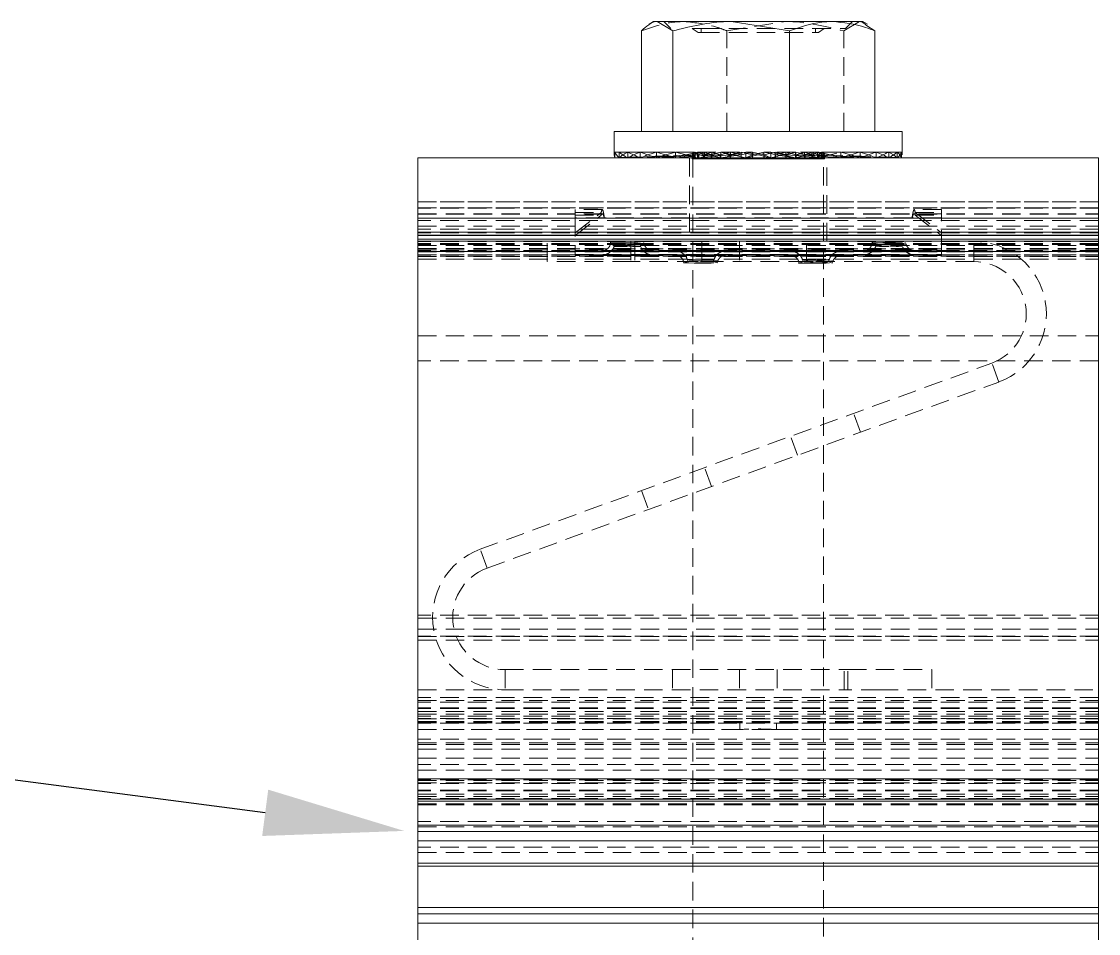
# Model space of a CAD drawing. Header units: millimetres. Extents: x 1522 to 2996, y -37 to 935.
# Drawn here: x 2727.3 to 2801.1, y 468.3 to 530.7 of the extents above; entities that cross this region are included whole.
import ezdxf

# ---------------------------------------------------------------- set-up
doc = ezdxf.new("R2010")
doc.units = ezdxf.units.MM
doc.linetypes.add('HIDDEN', pattern=[1.905, 1.27, -0.635])

msp = doc.modelspace()

# ---------------------------------------------------------------- linework, layer by layer
at = {"color": 7, "linetype": 'Continuous', "lineweight": 15}
for p, q in [((2770.605, 530.748), (2770.298, 530.57)), ((2770.605, 530.748), (2770.85, 530.748)), ((2771.921, 530.108), (2770.85, 530.748)), ((2770.85, 530.748), (2775.92, 530.748)), ((2779.918, 530.108), (2775.92, 530.748)), ((2775.92, 530.748), (2782.845, 530.748)), ((2782.845, 530.748), (2784.945, 530.748)), ((2785.253, 530.57), (2784.945, 530.748)), ((2785.198, 530.475), (2785.773, 530.108)), ((2769.778, 523.219), (2769.778, 530.108)), ((2771.921, 523.219), (2771.921, 530.108)), ((2779.918, 523.219), (2779.918, 530.108)), ((2785.773, 523.219), (2785.773, 530.108)), ((2767.916, 523.219), (2767.916, 521.609)), ((2770.804, 523.219), (2767.916, 523.219)), ((2787.634, 523.219), (2770.804, 523.219)), ((2787.634, 521.609), (2787.634, 523.219)), ((2767.954, 521.412), (2767.954, 521.808)), ((2768.252, 521.412), (2768.252, 521.808)), ((2768.84, 521.412), (2768.84, 521.808)), ((2769.699, 521.412), (2769.699, 521.808)), ((2770.804, 521.412), (2770.804, 521.808)), ((2770.804, 521.412), (2771.899, 521.475)), ((2772.12, 521.412), (2772.12, 521.808)), ((2773.287, 521.494), (2772.12, 521.412)), ((2773.242, 521.412), (2773.242, 521.491)), ((2773.311, 521.488), (2773.311, 521.412)), ((2773.38, 521.412), (2773.38, 521.47)), ((2773.609, 521.412), (2773.609, 521.808)), ((2774.763, 521.522), (2773.609, 521.412)), ((2774.558, 521.503), (2774.558, 521.412)), ((2774.607, 521.507), (2774.607, 521.412)), ((2775.224, 521.412), (2775.224, 521.808)), ((2776.236, 521.569), (2775.224, 521.412)), ((2775.852, 521.412), (2775.852, 521.51)), ((2775.881, 521.514), (2775.881, 521.412)), ((2776.598, 521.412), (2776.598, 521.485)), ((2776.615, 521.481), (2776.615, 521.412)), ((2776.916, 521.412), (2776.916, 521.808)), ((2777.379, 521.625), (2776.916, 521.412)), ((2777.379, 521.412), (2777.379, 521.625)), ((2777.385, 521.699), (2777.385, 521.412)), ((2778.172, 521.412), (2778.172, 521.518)), ((2778.635, 521.412), (2778.635, 521.808)), ((2778.953, 521.625), (2778.635, 521.699)), ((2778.953, 521.625), (2780.327, 521.412)), ((2778.953, 521.412), (2778.953, 521.625)), ((2779.698, 521.412), (2779.698, 521.51)), ((2780.327, 521.412), (2780.327, 521.808)), ((2780.327, 521.566), (2781.942, 521.412)), ((2780.385, 521.412), (2780.385, 521.56)), ((2780.993, 521.412), (2780.993, 521.503)), ((2781.942, 521.412), (2781.942, 521.808)), ((2781.942, 521.517), (2783.43, 521.412)), ((2782.171, 521.412), (2782.171, 521.501)), ((2782.308, 521.412), (2782.308, 521.491)), ((2783.43, 521.412), (2783.43, 521.808)), ((2783.43, 521.487), (2784.747, 521.412)), ((2784.747, 521.412), (2784.747, 521.808)), ((2784.747, 521.467), (2785.851, 521.412)), ((2785.851, 521.412), (2785.851, 521.808)), ((2786.71, 521.412), (2786.71, 521.808)), ((2787.298, 521.412), (2787.298, 521.808)), ((2787.597, 521.412), (2787.597, 521.808)), ((2754.472, 521.412), (2801.078, 521.412)), ((2754.472, 521.412), (2754.472, 517.284)), ((2768.239, 521.424), (2767.954, 521.412)), ((2768.798, 521.435), (2768.252, 521.412)), ((2769.614, 521.447), (2768.84, 521.412)), ((2770.66, 521.459), (2769.699, 521.412)), ((2773.447, 521.453), (2773.447, 521.412)), ((2773.651, 521.412), (2773.651, 521.417)), ((2773.714, 521.422), (2773.714, 521.412)), ((2774.048, 521.412), (2774.048, 521.454)), ((2774.104, 521.46), (2774.104, 521.412)), ((2775.165, 521.412), (2775.165, 521.426)), ((2775.205, 521.417), (2775.205, 521.412)), ((2781.503, 521.412), (2781.503, 521.454)), ((2781.899, 521.412), (2781.899, 521.417)), ((2785.851, 521.451), (2786.71, 521.412)), ((2786.71, 521.437), (2787.298, 521.412)), ((2787.298, 521.425), (2787.597, 521.412)), ((2801.078, 521.412), (2801.078, 517.284)), ((2754.472, 517.284), (2801.078, 517.284)), ((2754.472, 516.325), (2754.472, 517.284)), ((2801.078, 517.284), (2801.078, 516.325)), ((2801.078, 516.325), (2754.472, 516.325)), ((2754.472, 516.106), (2754.472, 516.325)), ((2801.078, 516.325), (2801.078, 516.106)), ((2754.472, 516.106), (2801.078, 516.106)), ((2754.472, 516.1), (2754.472, 516.106)), ((2754.472, 516.1), (2801.078, 516.1)), ((2754.472, 515.839), (2754.472, 516.1)), ((2801.078, 515.839), (2754.472, 515.839)), ((2754.472, 515.839), (2754.472, 515.691)), ((2754.472, 515.691), (2801.078, 515.691)), ((2754.472, 514.985), (2754.472, 515.691)), ((2801.078, 516.106), (2801.078, 516.1)), ((2801.078, 516.1), (2801.078, 515.839)), ((2801.078, 515.839), (2801.078, 515.691)), ((2801.078, 515.691), (2801.078, 514.985)), ((2801.078, 514.985), (2754.472, 514.985)), ((2754.472, 514.985), (2754.472, 478.872)), ((2801.078, 514.985), (2801.078, 478.872)), ((2754.472, 478.872), (2801.078, 478.872)), ((2754.472, 477.461), (2754.472, 478.872)), ((2801.078, 478.872), (2801.078, 477.461)), ((2801.078, 477.461), (2754.472, 477.461)), ((2754.472, 477.461), (2754.472, 477.333)), ((2754.472, 477.333), (2801.078, 477.333)), ((2754.472, 477.333), (2801.078, 477.333)), ((2754.472, 477.333), (2754.472, 477.333)), ((2754.472, 477.333), (2754.472, 475.689)), ((2801.078, 477.461), (2801.078, 477.333)), ((2801.078, 477.333), (2801.078, 477.333)), ((2801.078, 477.333), (2801.078, 475.689)), ((2754.472, 475.689), (2801.078, 475.689)), ((2754.472, 475.259), (2754.472, 475.689)), ((2754.472, 475.259), (2801.078, 475.259)), ((2754.472, 475.259), (2754.472, 474.626)), ((2801.078, 475.689), (2801.078, 475.259)), ((2801.078, 475.259), (2801.078, 474.626)), ((2754.472, 474.626), (2801.078, 474.626)), ((2754.472, 474.626), (2754.472, 473.095)), ((2801.078, 474.626), (2801.078, 473.095)), ((2754.472, 473.095), (2801.078, 473.095)), ((2754.472, 472.893), (2754.472, 473.095)), ((2801.078, 472.893), (2754.472, 472.893)), ((2754.472, 472.893), (2754.472, 470.043)), ((2801.078, 473.095), (2801.078, 472.893)), ((2801.078, 472.893), (2801.078, 470.043)), ((2754.472, 470.043), (2801.078, 470.043)), ((2754.472, 469.613), (2754.472, 470.043)), ((2801.078, 470.043), (2801.078, 469.613)), ((2754.472, 469.613), (2801.078, 469.613)), ((2754.472, 469.613), (2754.472, 468.98)), ((2801.078, 469.613), (2801.078, 468.98)), ((2754.472, 468.98), (2801.078, 468.98)), ((2754.472, 468.98), (2754.472, 467.45)), ((2801.078, 468.98), (2801.078, 467.45))]:
    msp.add_line(p, q, dxfattribs=at)
at = {"color": 7, "linetype": 'HIDDEN', "lineweight": 0}
for p, q in [((2771.322, 530.748), (2771.793, 530.277)), ((2775.632, 530.108), (2779.631, 530.748)), ((2783.63, 530.108), (2784.701, 530.748)), ((2783.758, 530.277), (2784.228, 530.748)), ((2773.252, 530.277), (2773.86, 530.277)), ((2773.657, 529.991), (2773.252, 530.277)), ((2773.657, 529.991), (2773.86, 529.991)), ((2773.86, 530.277), (2783.758, 530.277)), ((2773.86, 529.991), (2773.86, 530.277)), ((2773.86, 529.991), (2781.893, 529.991)), ((2775.632, 523.219), (2775.632, 530.108)), ((2781.69, 529.991), (2781.69, 530.277)), ((2781.893, 529.991), (2782.299, 530.277)), ((2783.63, 523.219), (2783.63, 530.108)), ((2767.954, 521.808), (2768.252, 521.808)), ((2773.242, 521.625), (2768.239, 521.424)), ((2768.252, 521.808), (2768.84, 521.808)), ((2773.38, 521.625), (2768.798, 521.435)), ((2768.84, 521.808), (2769.699, 521.808)), ((2773.651, 521.625), (2769.614, 521.447)), ((2769.699, 521.808), (2770.804, 521.808)), ((2774.048, 521.625), (2770.66, 521.459)), ((2770.804, 521.808), (2772.12, 521.808)), ((2771.899, 521.475), (2774.558, 521.625)), ((2772.12, 521.808), (2773.609, 521.808)), ((2773.242, 521.625), (2773.311, 521.808)), ((2773.242, 521.625), (2773.447, 521.808)), ((2773.242, 521.491), (2773.242, 521.625)), ((2775.165, 521.625), (2773.287, 521.494)), ((2773.311, 521.808), (2773.311, 521.488)), ((2773.38, 521.625), (2773.311, 521.808)), ((2773.38, 521.625), (2773.714, 521.808)), ((2773.38, 521.47), (2773.38, 521.625)), ((2773.447, 521.808), (2773.447, 521.453)), ((2773.651, 521.625), (2773.447, 521.808)), ((2773.609, 521.808), (2775.224, 521.808)), ((2773.651, 521.625), (2774.104, 521.808)), ((2773.651, 521.417), (2773.651, 521.625)), ((2773.714, 521.808), (2773.714, 521.422)), ((2774.048, 521.625), (2773.714, 521.808)), ((2774.048, 521.625), (2774.607, 521.808)), ((2774.048, 521.454), (2774.048, 521.625)), ((2774.104, 521.808), (2774.104, 521.46)), ((2774.558, 521.625), (2774.104, 521.808)), ((2774.558, 521.625), (2775.205, 521.808)), ((2774.558, 521.625), (2774.558, 521.503)), ((2774.607, 521.808), (2774.607, 521.507)), ((2775.165, 521.625), (2774.607, 521.808)), ((2775.852, 521.625), (2774.763, 521.522)), ((2775.165, 521.625), (2775.881, 521.808)), ((2775.165, 521.426), (2775.165, 521.625)), ((2775.205, 521.808), (2775.205, 521.417)), ((2775.852, 521.625), (2775.205, 521.808)), ((2775.224, 521.808), (2776.615, 521.808)), ((2775.852, 521.625), (2776.615, 521.808)), ((2775.852, 521.51), (2775.852, 521.625)), ((2775.881, 521.808), (2775.881, 521.514)), ((2776.598, 521.625), (2775.881, 521.808)), ((2776.598, 521.625), (2776.236, 521.569)), ((2776.598, 521.625), (2777.385, 521.808)), ((2776.598, 521.485), (2776.598, 521.625)), ((2776.615, 521.808), (2776.615, 521.481)), ((2777.379, 521.625), (2776.615, 521.808)), ((2776.916, 521.808), (2777.385, 521.808)), ((2777.379, 521.625), (2778.166, 521.808)), ((2777.385, 521.808), (2777.385, 521.699)), ((2778.172, 521.625), (2777.385, 521.808)), ((2778.635, 521.699), (2778.166, 521.808)), ((2778.635, 521.808), (2778.166, 521.808)), ((2778.166, 521.808), (2778.166, 521.337)), ((2778.172, 521.625), (2778.935, 521.808)), ((2778.172, 521.625), (2778.635, 521.412)), ((2778.172, 521.518), (2778.172, 521.625)), ((2779.698, 521.625), (2778.935, 521.808)), ((2780.327, 521.808), (2778.935, 521.808)), ((2778.935, 521.808), (2778.935, 521.337)), ((2778.953, 521.625), (2779.669, 521.808)), ((2780.385, 521.625), (2779.669, 521.808)), ((2779.669, 521.808), (2779.669, 521.337)), ((2779.698, 521.625), (2780.346, 521.808)), ((2779.698, 521.625), (2780.327, 521.566)), ((2779.698, 521.51), (2779.698, 521.625)), ((2781.942, 521.808), (2780.327, 521.808)), ((2780.993, 521.625), (2780.346, 521.808)), ((2780.346, 521.808), (2780.346, 521.337)), ((2780.385, 521.625), (2780.944, 521.808)), ((2780.385, 521.625), (2781.942, 521.517)), ((2780.385, 521.56), (2780.385, 521.625)), ((2781.503, 521.625), (2780.944, 521.808)), ((2780.944, 521.808), (2780.944, 521.337)), ((2780.993, 521.625), (2781.446, 521.808)), ((2780.993, 521.625), (2783.43, 521.487)), ((2780.993, 521.503), (2780.993, 521.625)), ((2781.899, 521.625), (2781.446, 521.808)), ((2781.446, 521.808), (2781.446, 521.337)), ((2781.503, 521.625), (2781.837, 521.808)), ((2781.503, 521.625), (2784.747, 521.467)), ((2781.503, 521.454), (2781.503, 521.625)), ((2782.171, 521.625), (2781.837, 521.808)), ((2781.837, 521.808), (2781.837, 521.337)), ((2781.899, 521.625), (2782.104, 521.808)), ((2781.899, 521.625), (2785.851, 521.451)), ((2781.899, 521.417), (2781.899, 521.625)), ((2783.43, 521.808), (2781.942, 521.808)), ((2782.308, 521.625), (2782.104, 521.808)), ((2782.104, 521.808), (2782.104, 521.337)), ((2782.171, 521.625), (2782.24, 521.808)), ((2782.171, 521.625), (2786.71, 521.437)), ((2782.171, 521.501), (2782.171, 521.625)), ((2782.308, 521.625), (2782.24, 521.808)), ((2782.24, 521.808), (2782.24, 521.337)), ((2782.308, 521.625), (2787.298, 521.425)), ((2782.308, 521.491), (2782.308, 521.625)), ((2784.747, 521.808), (2783.43, 521.808)), ((2785.851, 521.808), (2784.747, 521.808)), ((2786.71, 521.808), (2785.851, 521.808)), ((2787.298, 521.808), (2786.71, 521.808)), ((2787.597, 521.808), (2787.298, 521.808)), ((2773.072, 521.412), (2773.072, 515.676)), ((2773.242, 521.337), (2773.242, 521.412)), ((2773.311, 521.337), (2773.242, 521.337)), ((2773.294, 521.337), (2773.294, 466.964)), ((2773.311, 521.412), (2773.311, 521.337)), ((2773.38, 521.337), (2773.311, 521.337)), ((2773.38, 521.337), (2773.38, 521.412)), ((2773.447, 521.337), (2773.38, 521.337)), ((2773.447, 521.412), (2773.447, 521.337)), ((2773.651, 521.337), (2773.447, 521.337)), ((2773.651, 521.337), (2773.651, 521.412)), ((2773.714, 521.337), (2773.651, 521.337)), ((2773.714, 521.412), (2773.714, 521.337)), ((2774.048, 521.337), (2773.714, 521.337)), ((2774.048, 521.337), (2774.048, 521.412)), ((2774.104, 521.337), (2774.048, 521.337)), ((2774.104, 521.412), (2774.104, 521.337)), ((2774.558, 521.337), (2774.104, 521.337)), ((2774.558, 521.412), (2774.558, 521.337)), ((2774.607, 521.337), (2774.558, 521.337)), ((2774.607, 521.412), (2774.607, 521.337)), ((2775.165, 521.337), (2774.607, 521.337)), ((2775.165, 521.337), (2775.165, 521.412)), ((2775.205, 521.337), (2775.165, 521.337)), ((2775.205, 521.412), (2775.205, 521.337)), ((2775.852, 521.337), (2775.205, 521.337)), ((2775.852, 521.337), (2775.852, 521.412)), ((2775.881, 521.337), (2775.852, 521.337)), ((2775.881, 521.412), (2775.881, 521.337)), ((2776.598, 521.337), (2775.881, 521.337)), ((2776.598, 521.337), (2776.598, 521.412)), ((2776.615, 521.337), (2776.598, 521.337)), ((2776.615, 521.412), (2776.615, 521.337)), ((2777.379, 521.337), (2776.615, 521.337)), ((2777.379, 521.337), (2777.379, 521.412)), ((2777.385, 521.337), (2777.379, 521.337)), ((2777.385, 521.412), (2777.385, 521.337)), ((2778.172, 521.337), (2777.385, 521.337)), ((2778.172, 521.337), (2778.172, 521.412)), ((2778.953, 521.337), (2778.172, 521.337)), ((2778.953, 521.337), (2778.953, 521.412)), ((2779.698, 521.337), (2778.953, 521.337)), ((2779.698, 521.337), (2779.698, 521.412)), ((2780.385, 521.337), (2779.698, 521.337)), ((2780.385, 521.337), (2780.385, 521.412)), ((2780.993, 521.337), (2780.385, 521.337)), ((2780.993, 521.337), (2780.993, 521.412)), ((2781.503, 521.337), (2780.993, 521.337)), ((2781.503, 521.337), (2781.503, 521.412)), ((2781.899, 521.337), (2781.503, 521.337)), ((2781.899, 521.337), (2781.899, 521.412)), ((2782.171, 521.337), (2781.899, 521.337)), ((2782.171, 521.337), (2782.171, 521.412)), ((2782.308, 521.337), (2782.171, 521.337)), ((2782.257, 466.167), (2782.257, 521.337)), ((2782.308, 521.337), (2782.308, 521.412)), ((2782.479, 515.676), (2782.479, 521.412)), ((2801.078, 518.406), (2754.472, 518.406)), ((2801.078, 518.406), (2754.472, 518.406)), ((2754.472, 518.391), (2801.078, 518.391)), ((2801.078, 517.984), (2754.472, 517.984)), ((2754.472, 517.979), (2801.078, 517.979)), ((2801.078, 517.951), (2754.472, 517.951)), ((2765.228, 517.299), (2765.228, 517.868)), ((2767.098, 517.868), (2765.228, 517.868)), ((2790.323, 517.868), (2788.452, 517.868)), ((2790.323, 517.868), (2790.323, 517.299)), ((2754.472, 517.565), (2801.078, 517.565)), ((2754.472, 517.558), (2801.078, 517.558)), ((2801.078, 517.111), (2754.472, 517.111)), ((2765.228, 517.659), (2767.021, 517.659)), ((2765.228, 516.275), (2767.021, 517.659)), ((2767.098, 517.581), (2765.228, 517.581)), ((2765.228, 517.477), (2767.021, 517.477)), ((2765.228, 516.093), (2767.021, 517.477)), ((2765.228, 517.299), (2765.228, 515.177)), ((2767.235, 517.299), (2765.228, 517.299)), ((2767.235, 517.297), (2765.228, 517.297)), ((2767.021, 517.477), (2767.021, 517.659)), ((2788.315, 517.299), (2767.235, 517.299)), ((2767.235, 517.297), (2767.235, 517.299)), ((2788.315, 517.297), (2767.235, 517.297)), ((2790.323, 517.299), (2788.315, 517.299)), ((2788.315, 517.297), (2788.315, 517.299)), ((2790.323, 517.297), (2788.315, 517.297)), ((2790.323, 517.581), (2788.452, 517.581)), ((2788.53, 517.659), (2790.323, 517.659)), ((2788.53, 517.477), (2788.53, 517.659)), ((2788.53, 517.659), (2790.323, 516.275)), ((2788.53, 517.477), (2790.323, 517.477)), ((2788.53, 517.477), (2790.323, 516.093)), ((2790.323, 515.177), (2790.323, 517.299)), ((2754.472, 516.718), (2801.078, 516.718)), ((2801.078, 516.521), (2754.472, 516.521)), ((2801.078, 516.267), (2754.472, 516.267)), ((2801.078, 515.676), (2754.472, 515.676)), ((2763.326, 514.3), (2763.326, 515.676)), ((2767.681, 515.577), (2767.63, 515.437)), ((2767.681, 515.576), (2767.951, 515.478)), ((2769.062, 515.676), (2769.062, 514.3)), ((2769.316, 515.676), (2769.316, 514.3)), ((2769.674, 515.478), (2769.944, 515.576)), ((2769.995, 515.437), (2769.944, 515.577)), ((2773.905, 515.676), (2773.905, 514.3)), ((2776.486, 515.676), (2776.486, 514.3)), ((2781.075, 514.3), (2781.075, 515.676)), ((2785.606, 515.589), (2785.556, 515.45)), ((2785.607, 515.589), (2785.876, 515.491)), ((2787.6, 515.491), (2787.869, 515.589)), ((2787.92, 515.45), (2787.869, 515.589)), ((2792.547, 514.3), (2792.547, 515.676)), ((2801.078, 515.539), (2754.472, 515.539)), ((2801.078, 515.478), (2754.472, 515.478)), ((2754.472, 515.414), (2801.078, 515.414)), ((2754.472, 515.194), (2801.078, 515.194)), ((2754.472, 515.103), (2801.078, 515.103)), ((2801.078, 515.051), (2754.472, 515.051)), ((2754.472, 514.959), (2801.078, 514.959)), ((2790.323, 515.177), (2765.228, 515.177)), ((2765.228, 515.177), (2765.228, 515.069)), ((2790.323, 515.175), (2765.228, 515.175)), ((2765.228, 515.069), (2790.323, 515.069)), ((2765.228, 514.782), (2765.228, 515.069)), ((2790.323, 515.006), (2765.228, 515.006)), ((2767.951, 515.479), (2767.9, 515.339)), ((2769.725, 515.339), (2769.675, 515.479)), ((2785.876, 515.491), (2785.825, 515.352)), ((2787.651, 515.352), (2787.6, 515.491)), ((2790.323, 515.069), (2790.323, 515.177)), ((2790.323, 514.782), (2790.323, 515.069)), ((2754.472, 514.761), (2801.078, 514.761)), ((2801.078, 514.761), (2754.472, 514.761)), ((2801.078, 514.669), (2754.472, 514.669)), ((2754.472, 514.654), (2801.078, 514.654)), ((2754.472, 514.474), (2801.078, 514.474)), ((2769.062, 514.3), (2763.326, 514.3)), ((2765.228, 514.782), (2790.323, 514.782)), ((2765.228, 514.72), (2765.228, 514.782)), ((2790.323, 514.72), (2765.228, 514.72)), ((2792.547, 514.3), (2769.062, 514.3)), ((2772.649, 514.352), (2772.7, 514.212)), ((2772.97, 514.31), (2772.701, 514.212)), ((2772.919, 514.45), (2772.97, 514.31)), ((2774.694, 514.31), (2774.745, 514.45)), ((2774.963, 514.212), (2774.694, 514.31)), ((2774.963, 514.212), (2775.014, 514.352)), ((2780.537, 514.339), (2780.587, 514.199)), ((2780.857, 514.298), (2780.588, 514.2)), ((2780.806, 514.437), (2780.857, 514.298)), ((2782.581, 514.298), (2782.632, 514.437)), ((2782.85, 514.2), (2782.581, 514.298)), ((2782.85, 514.199), (2782.901, 514.339)), ((2790.323, 514.782), (2790.323, 514.72)), ((2754.472, 509.223), (2801.078, 509.223)), ((2801.078, 507.502), (2754.472, 507.502)), ((2758.737, 494.594), (2793.773, 507.346)), ((2794.244, 506.052), (2793.773, 507.346)), ((2759.208, 493.3), (2794.244, 506.052)), ((2784.789, 502.611), (2784.318, 503.904)), ((2780.477, 501.041), (2780.006, 502.335)), ((2774.57, 498.891), (2774.099, 500.185)), ((2769.787, 498.616), (2770.258, 497.322)), ((2759.208, 493.3), (2758.737, 494.594)), ((2801.078, 490.079), (2754.472, 490.079)), ((2754.472, 489.876), (2801.078, 489.876)), ((2754.472, 489.114), (2801.078, 489.114)), ((2801.078, 488.642), (2754.472, 488.642)), ((2801.078, 488.642), (2754.472, 488.642)), ((2754.472, 488.625), (2801.078, 488.625)), ((2754.472, 488.624), (2801.078, 488.624)), ((2754.472, 488.355), (2801.078, 488.355)), ((2760.434, 486.346), (2760.434, 484.97)), ((2760.434, 486.346), (2783.92, 486.346)), ((2771.907, 486.346), (2771.907, 484.97)), ((2776.496, 486.346), (2776.496, 484.97)), ((2779.077, 486.346), (2779.077, 484.97)), ((2783.666, 484.97), (2783.666, 486.346)), ((2783.92, 484.97), (2783.92, 486.346)), ((2783.92, 486.346), (2789.656, 486.346)), ((2789.656, 486.346), (2789.656, 484.97)), ((2754.472, 484.97), (2760.434, 484.97)), ((2760.434, 484.97), (2783.92, 484.97)), ((2786.099, 484.97), (2783.92, 484.97)), ((2786.099, 484.97), (2801.078, 484.97)), ((2801.078, 484.433), (2754.472, 484.433)), ((2754.472, 484.23), (2801.078, 484.23)), ((2801.078, 484.109), (2754.472, 484.109)), ((2801.078, 483.737), (2754.472, 483.737)), ((2801.078, 483.679), (2754.472, 483.679)), ((2754.472, 483.468), (2801.078, 483.468)), ((2754.472, 483.306), (2801.078, 483.306)), ((2801.078, 483.167), (2754.472, 483.167)), ((2801.078, 482.996), (2754.472, 482.996)), ((2801.078, 482.996), (2754.472, 482.996)), ((2754.472, 482.979), (2801.078, 482.979)), ((2754.472, 482.979), (2801.078, 482.979)), ((2754.472, 482.794), (2801.078, 482.794)), ((2754.472, 482.737), (2801.078, 482.737)), ((2754.472, 482.71), (2801.078, 482.71)), ((2801.078, 482.675), (2754.472, 482.675)), ((2776.521, 482.245), (2776.521, 482.675)), ((2779.03, 482.245), (2779.03, 482.675)), ((2754.472, 482.245), (2801.078, 482.245)), ((2776.521, 482.245), (2754.472, 482.245)), ((2801.078, 482.245), (2779.03, 482.245)), ((2801.078, 481.59), (2754.472, 481.59)), ((2754.472, 481.335), (2801.078, 481.335)), ((2754.472, 481.217), (2801.078, 481.217)), ((2754.472, 480.905), (2801.078, 480.905)), ((2754.472, 480.272), (2801.078, 480.272)), ((2801.078, 479.836), (2754.472, 479.836)), ((2754.472, 479.463), (2801.078, 479.463)), ((2801.078, 478.787), (2754.472, 478.787)), ((2754.472, 478.741), (2801.078, 478.741)), ((2754.472, 478.584), (2801.078, 478.584)), ((2801.078, 478.539), (2754.472, 478.539)), ((2801.078, 478.091), (2754.472, 478.091)), ((2801.078, 478.033), (2754.472, 478.033)), ((2754.472, 477.822), (2801.078, 477.822)), ((2754.472, 477.661), (2801.078, 477.661)), ((2801.078, 477.521), (2754.472, 477.521)), ((2754.472, 477.149), (2801.078, 477.149)), ((2754.472, 477.091), (2801.078, 477.091)), ((2801.078, 475.944), (2754.472, 475.944)), ((2754.472, 475.572), (2801.078, 475.572)), ((2801.078, 474.19), (2754.472, 474.19)), ((2754.472, 473.818), (2801.078, 473.818))]:
    msp.add_line(p, q, dxfattribs=at)
at = {"linetype": 'ByBlock', "lineweight": -2}
msp.add_line((2744.009, 476.536), (2705.656, 481.534), dxfattribs=at)
at = {"color": 7, "linetype": 'HIDDEN', "lineweight": 0, "flags": 128}
for points in [[(2768.813, 515.587), (2768.38, 515.586), (2768.013, 515.584), (2767.767, 515.58), (2767.681, 515.577), (2767.767, 515.573), (2768.013, 515.57), (2768.38, 515.568), (2768.813, 515.567), (2769.246, 515.568), (2769.613, 515.57), (2769.858, 515.573), (2769.944, 515.577), (2769.858, 515.58), (2769.613, 515.584), (2769.246, 515.586), (2768.813, 515.587)], [(2786.738, 515.599), (2786.305, 515.598), (2785.938, 515.596), (2785.693, 515.593), (2785.606, 515.589), (2785.693, 515.585), (2785.938, 515.582), (2786.305, 515.58), (2786.738, 515.579), (2787.171, 515.58), (2787.538, 515.582), (2787.783, 515.585), (2787.869, 515.589), (2787.783, 515.593), (2787.538, 515.596), (2787.171, 515.598), (2786.738, 515.599)], [(2767.051, 515.032), (2767.185, 515.037), (2767.567, 515.042), (2768.139, 515.046), (2768.813, 515.047), (2769.487, 515.046), (2770.058, 515.042), (2770.44, 515.037), (2770.574, 515.032), (2770.44, 515.026), (2770.058, 515.021), (2769.487, 515.017), (2768.813, 515.016), (2768.139, 515.017), (2767.567, 515.021), (2767.185, 515.026), (2767.051, 515.032)], [(2768.813, 515.447), (2769.265, 515.447), (2769.649, 515.444), (2769.905, 515.441), (2769.995, 515.437), (2769.905, 515.433), (2769.649, 515.43), (2769.265, 515.428), (2768.813, 515.427), (2768.36, 515.428), (2767.977, 515.43), (2767.72, 515.433), (2767.63, 515.437), (2767.72, 515.441), (2767.977, 515.444), (2768.36, 515.447), (2768.813, 515.447)], [(2768.813, 515.331), (2768.463, 515.332), (2768.167, 515.333), (2767.969, 515.336), (2767.9, 515.339), (2767.969, 515.342), (2768.167, 515.345), (2768.463, 515.346), (2768.813, 515.347), (2769.162, 515.346), (2769.458, 515.345), (2769.656, 515.342), (2769.725, 515.339), (2769.656, 515.336), (2769.458, 515.333), (2769.162, 515.332), (2768.813, 515.331)], [(2768.813, 515.471), (2769.143, 515.472), (2769.422, 515.473), (2769.609, 515.476), (2769.675, 515.479), (2769.609, 515.482), (2769.422, 515.484), (2769.143, 515.486), (2768.813, 515.486), (2768.483, 515.486), (2768.203, 515.484), (2768.016, 515.482), (2767.951, 515.479), (2768.016, 515.476), (2768.203, 515.473), (2768.483, 515.472), (2768.813, 515.471)], [(2772.07, 515.044), (2772.204, 515.05), (2772.586, 515.055), (2773.158, 515.058), (2773.832, 515.059), (2774.506, 515.058), (2775.077, 515.055), (2775.459, 515.05), (2775.593, 515.044), (2775.459, 515.038), (2775.077, 515.033), (2774.506, 515.03), (2773.832, 515.029), (2773.158, 515.03), (2772.586, 515.033), (2772.204, 515.038), (2772.07, 515.044)], [(2779.957, 515.032), (2780.091, 515.037), (2780.473, 515.042), (2781.045, 515.046), (2781.719, 515.047), (2782.393, 515.046), (2782.965, 515.042), (2783.346, 515.037), (2783.481, 515.032), (2783.346, 515.026), (2782.965, 515.021), (2782.393, 515.017), (2781.719, 515.016), (2781.045, 515.017), (2780.473, 515.021), (2780.091, 515.026), (2779.957, 515.032)], [(2784.976, 515.044), (2785.11, 515.05), (2785.492, 515.055), (2786.064, 515.058), (2786.738, 515.059), (2787.412, 515.058), (2787.984, 515.055), (2788.366, 515.05), (2788.5, 515.044), (2788.366, 515.038), (2787.984, 515.033), (2787.412, 515.03), (2786.738, 515.029), (2786.064, 515.03), (2785.492, 515.033), (2785.11, 515.038), (2784.976, 515.044)], [(2786.738, 515.46), (2787.19, 515.459), (2787.574, 515.457), (2787.83, 515.454), (2787.92, 515.45), (2787.83, 515.446), (2787.574, 515.442), (2787.19, 515.44), (2786.738, 515.439), (2786.285, 515.44), (2785.902, 515.442), (2785.646, 515.446), (2785.556, 515.45), (2785.646, 515.454), (2785.902, 515.457), (2786.285, 515.459), (2786.738, 515.46)], [(2786.738, 515.344), (2786.389, 515.344), (2786.092, 515.346), (2785.895, 515.349), (2785.825, 515.352), (2785.895, 515.355), (2786.092, 515.357), (2786.389, 515.359), (2786.738, 515.36), (2787.087, 515.359), (2787.383, 515.357), (2787.581, 515.355), (2787.651, 515.352), (2787.581, 515.349), (2787.383, 515.346), (2787.087, 515.344), (2786.738, 515.344)], [(2786.738, 515.484), (2787.068, 515.484), (2787.347, 515.486), (2787.534, 515.488), (2787.6, 515.491), (2787.534, 515.494), (2787.347, 515.496), (2787.068, 515.498), (2786.738, 515.499), (2786.408, 515.498), (2786.128, 515.496), (2785.942, 515.494), (2785.876, 515.491), (2785.942, 515.488), (2786.128, 515.486), (2786.408, 515.484), (2786.738, 515.484)], [(2767.051, 514.745), (2767.185, 514.739), (2767.567, 514.734), (2768.139, 514.731), (2768.813, 514.729), (2769.487, 514.731), (2770.058, 514.734), (2770.44, 514.739), (2770.574, 514.745), (2770.44, 514.751), (2770.058, 514.756), (2769.487, 514.759), (2768.813, 514.76), (2768.139, 514.759), (2767.567, 514.756), (2767.185, 514.751), (2767.051, 514.745)], [(2775.593, 514.757), (2775.459, 514.763), (2775.077, 514.768), (2774.506, 514.771), (2773.832, 514.773), (2773.158, 514.771), (2772.586, 514.768), (2772.204, 514.763), (2772.07, 514.757), (2772.204, 514.751), (2772.586, 514.746), (2773.158, 514.743), (2773.832, 514.742), (2774.506, 514.743), (2775.077, 514.746), (2775.459, 514.751), (2775.593, 514.757)], [(2773.832, 514.341), (2774.284, 514.342), (2774.668, 514.344), (2774.924, 514.348), (2775.014, 514.352), (2774.924, 514.356), (2774.668, 514.359), (2774.284, 514.361), (2773.832, 514.362), (2773.379, 514.361), (2772.996, 514.359), (2772.739, 514.356), (2772.649, 514.352), (2772.649, 514.352)], [(2773.832, 514.202), (2773.399, 514.203), (2773.032, 514.205), (2772.786, 514.208), (2772.7, 514.212), (2772.786, 514.216), (2773.032, 514.219), (2773.399, 514.221), (2773.832, 514.222), (2774.265, 514.221), (2774.632, 514.219), (2774.877, 514.216), (2774.963, 514.212), (2774.877, 514.208), (2774.632, 514.205), (2774.265, 514.203), (2773.832, 514.202)], [(2773.832, 514.458), (2773.482, 514.457), (2773.186, 514.455), (2772.988, 514.453), (2772.919, 514.45), (2772.988, 514.447), (2773.186, 514.444), (2773.482, 514.442), (2773.832, 514.442), (2774.181, 514.442), (2774.477, 514.444), (2774.675, 514.447), (2774.745, 514.45)], [(2773.832, 514.318), (2774.162, 514.317), (2774.441, 514.315), (2774.628, 514.313), (2774.694, 514.31), (2774.628, 514.307), (2774.441, 514.305), (2774.162, 514.303), (2773.832, 514.303), (2773.502, 514.303), (2773.222, 514.305), (2773.035, 514.307), (2772.97, 514.31), (2773.035, 514.313), (2773.222, 514.315), (2773.502, 514.317), (2773.832, 514.318)], [(2783.481, 514.745), (2783.346, 514.751), (2782.965, 514.756), (2782.393, 514.759), (2781.719, 514.76), (2781.045, 514.759), (2780.473, 514.756), (2780.091, 514.751), (2779.957, 514.745), (2780.091, 514.739), (2780.473, 514.734), (2781.045, 514.731), (2781.719, 514.729), (2782.393, 514.731), (2782.965, 514.734), (2783.346, 514.739), (2783.481, 514.745)], [(2781.719, 514.329), (2782.171, 514.33), (2782.555, 514.332), (2782.811, 514.335), (2782.901, 514.339), (2782.811, 514.343), (2782.555, 514.346), (2782.171, 514.349), (2781.719, 514.349), (2781.266, 514.349), (2780.883, 514.346), (2780.627, 514.343), (2780.537, 514.339), (2780.537, 514.339)], [(2781.719, 514.19), (2781.286, 514.19), (2780.919, 514.193), (2780.673, 514.196), (2780.587, 514.199), (2780.673, 514.203), (2780.919, 514.206), (2781.286, 514.209), (2781.719, 514.209), (2782.152, 514.209), (2782.519, 514.206), (2782.764, 514.203), (2782.85, 514.199), (2782.764, 514.196), (2782.519, 514.193), (2782.152, 514.19), (2781.719, 514.19)], [(2781.719, 514.445), (2781.37, 514.445), (2781.073, 514.443), (2780.876, 514.44), (2780.806, 514.437), (2780.876, 514.434), (2781.073, 514.432), (2781.37, 514.43), (2781.719, 514.429), (2782.068, 514.43), (2782.364, 514.432), (2782.562, 514.434), (2782.632, 514.437)], [(2781.719, 514.305), (2782.049, 514.305), (2782.328, 514.303), (2782.515, 514.3), (2782.581, 514.298), (2782.515, 514.295), (2782.328, 514.292), (2782.049, 514.291), (2781.719, 514.29), (2781.389, 514.291), (2781.109, 514.292), (2780.922, 514.295), (2780.857, 514.298), (2780.922, 514.3), (2781.109, 514.303), (2781.389, 514.305), (2781.719, 514.305)], [(2784.976, 514.757), (2785.11, 514.751), (2785.492, 514.746), (2786.064, 514.743), (2786.738, 514.742), (2787.412, 514.743), (2787.984, 514.746), (2788.366, 514.751), (2788.5, 514.757), (2788.366, 514.763), (2787.984, 514.768), (2787.412, 514.771), (2786.738, 514.773), (2786.064, 514.771), (2785.492, 514.768), (2785.11, 514.763), (2784.976, 514.757)]]:
    msp.add_lwpolyline(points, dxfattribs=at)
at = {"color": 7, "linetype": 'HIDDEN', "lineweight": 0}
for centre, radius, start, end in [((2792.547, 510.715), 4.962, 290, 90), ((2792.547, 510.715), 3.585, 290, 90), ((2760.434, 489.931), 4.962, 110, 270), ((2760.434, 489.931), 3.585, 110, 270)]:
    msp.add_arc(centre, radius, start, end, dxfattribs=at)
for major_axis, ratio, start_param, end_param in [((9.859, 0.209), 0.229891, 3.049442, 3.136709), ((9.857, 1.005), 0.207176, 2.684134, 2.858666), ((9.856, 1.353), 0.185741, 2.505242, 2.679775), ((9.855, 1.652), 0.158901, 2.32957, 2.504103), ((9.856, 1.896), 0.127772, 2.157087, 2.33162), ((9.857, 2.081), 0.093441, 1.9874, 2.161933), ((9.858, 2.206), 0.056913, 1.819861, 1.994394), ((9.859, 2.268), 0.01911, 1.653666, 1.828199), ((9.859, 2.268), 0.01911, 4.620726, 4.795259), ((9.858, 2.206), 0.056913, 4.786921, 4.961454), ((9.857, 2.081), 0.093441, 4.95446, 5.128993), ((9.856, 1.896), 0.127772, 5.124147, 5.29868), ((9.855, 1.652), 0.158901, 5.324272, 5.471162), ((9.856, 1.353), 0.185741, 5.493231, 5.646834), ((9.857, 1.005), 0.207176, 5.675442, 5.825726), ((9.858, 0.62), 0.222167, 5.832887, 6.00742), ((9.859, 0.209), 0.229891, 6.016502, 6.191035)]:
    msp.add_ellipse((2777.775, 521.808), major_axis=major_axis, ratio=ratio, start_param=start_param, end_param=end_param, dxfattribs=at)
at = {"color": 7, "linetype": 'Continuous', "lineweight": 15}
for major_axis, ratio, start_param, end_param in [((9.859, 0.209), 0.229891, 3.136709, 3.223975), ((9.859, -0.209), 0.229891, 3.233743, 3.408276), ((9.858, -0.62), 0.222167, 3.417358, 3.591891), ((9.857, -1.005), 0.207176, 3.599052, 3.773585), ((9.856, -1.353), 0.185741, 3.777944, 3.952477), ((9.855, -1.652), 0.158901, 3.953616, 4.128149), ((9.856, -1.896), 0.127772, 4.126098, 4.300631), ((9.857, -2.081), 0.093441, 4.295785, 4.470318), ((9.858, -2.206), 0.056913, 4.463324, 4.637857), ((9.859, -2.268), 0.01911, 4.629519, 4.804052), ((9.859, -2.268), 0.01911, 1.313394, 1.487927), ((9.858, -2.206), 0.056913, 1.147198, 1.321731), ((9.857, -2.081), 0.093441, 0.97966, 1.154193), ((9.856, -1.896), 0.127772, 0.809973, 0.984506), ((9.855, 1.652), 0.158901, 5.296629, 5.324272), ((9.855, -1.652), 0.158901, 0.63749, 0.812023), ((9.856, -1.353), 0.185741, 0.461818, 0.636351), ((9.857, 1.005), 0.207176, 5.651193, 5.675442), ((9.857, -1.005), 0.207176, 0.282926, 0.457459), ((9.858, -0.62), 0.222167, 0.101233, 0.275766), ((9.859, -0.209), 0.229891, 0.004884, 0.09215), ((9.856, 1.353), 0.185741, 5.472301, 5.493231)]:
    msp.add_ellipse((2777.775, 521.808), major_axis=major_axis, ratio=ratio, start_param=start_param, end_param=end_param, dxfattribs=at)
for points, knots in [([(2770.85, 530.748), (2770.824, 530.747), (2770.462, 530.738), (2770.108, 530.411), (2769.778, 530.108)], [0, 0, 0, 0, 0.070214, 1, 1, 1, 1]), ([(2775.92, 530.748), (2775.825, 530.747), (2774.474, 530.738), (2773.151, 530.411), (2771.921, 530.108)], [0, 0, 0, 0, 0.070214, 1, 1, 1, 1]), ([(2782.845, 530.748), (2782.605, 530.74), (2781.615, 530.708), (2780.649, 530.367), (2779.918, 530.108)], [0, 0, 0, 0, 0.2424856, 1, 1, 1, 1]), ([(2785.773, 530.108), (2785.558, 530.192), (2784.605, 530.569), (2783.614, 530.67), (2782.845, 530.748)], [0, 0, 0, 0, 0.224518, 1, 1, 1, 1])]:
    msp.add_open_spline(points, degree=3, knots=knots, dxfattribs=at)
at = {"color": 7, "linetype": 'HIDDEN', "lineweight": 0}
for points, knots in [([(2769.778, 530.108), (2770.509, 530.367), (2771.474, 530.708), (2772.465, 530.74), (2772.705, 530.748)], [0, 0, 0, 0, 0.757515, 1, 1, 1, 1]), ([(2772.705, 530.748), (2773.474, 530.67), (2774.465, 530.569), (2775.418, 530.192), (2775.632, 530.108)], [0, 0, 0, 0, 0.775482, 1, 1, 1, 1]), ([(2779.631, 530.748), (2779.726, 530.747), (2781.076, 530.738), (2782.399, 530.411), (2783.63, 530.108)], [0, 0, 0, 0, 0.0702138, 1, 1, 1, 1]), ([(2784.701, 530.748), (2784.727, 530.748), (2784.894, 530.748), (2785.059, 530.6), (2785.198, 530.475)], [0, 0, 0, 0, 0.151586, 1, 1, 1, 1]), ([(2767.021, 517.659), (2767.031, 517.705), (2767.051, 517.798), (2767.081, 517.867), (2767.111, 517.873), (2767.141, 517.812), (2767.171, 517.691), (2767.201, 517.524), (2767.222, 517.385), (2767.234, 517.31), (2767.235, 517.299)], [0, 0, 0, 0, 0.139668, 0.279339, 0.41901, 0.558683, 0.698354, 0.838026, 0.977698, 1, 1, 1, 1]), ([(2788.315, 517.299), (2788.325, 517.365), (2788.345, 517.495), (2788.375, 517.667), (2788.405, 517.797), (2788.435, 517.868), (2788.465, 517.873), (2788.495, 517.811), (2788.517, 517.724), (2788.528, 517.667), (2788.53, 517.659)], [0, 0, 0, 0, 0.139668, 0.279339, 0.419011, 0.558683, 0.698353, 0.838025, 0.977697, 1, 1, 1, 1]), ([(2767.021, 517.477), (2767.031, 517.501), (2767.052, 517.548), (2767.083, 517.582), (2767.114, 517.583), (2767.145, 517.547), (2767.176, 517.48), (2767.206, 517.393), (2767.226, 517.328), (2767.235, 517.297)], [0, 0, 0, 0, 0.144458, 0.288914, 0.433332, 0.577748, 0.722165, 0.866577, 1, 1, 1, 1]), ([(2788.315, 517.297), (2788.326, 517.331), (2788.346, 517.398), (2788.377, 517.486), (2788.408, 517.551), (2788.439, 517.584), (2788.47, 517.581), (2788.5, 517.545), (2788.52, 517.499), (2788.53, 517.477)], [0, 0, 0, 0, 0.144459, 0.288919, 0.433336, 0.57775, 0.722169, 0.866581, 1, 1, 1, 1]), ([(2767.668, 515.648), (2767.659, 515.57), (2767.644, 515.432), (2767.545, 515.267), (2767.435, 515.16), (2767.335, 515.096), (2767.272, 515.074), (2767.249, 515.066)], [0, 0, 0, 0, 0.303487, 0.539122, 0.735649, 0.901264, 1, 1, 1, 1]), ([(2785.593, 515.661), (2785.584, 515.583), (2785.569, 515.444), (2785.47, 515.279), (2785.361, 515.172), (2785.26, 515.109), (2785.198, 515.087), (2785.175, 515.079)], [0, 0, 0, 0, 0.303486, 0.539123, 0.735649, 0.901264, 1, 1, 1, 1]), ([(2767.249, 515.066), (2767.241, 515.063), (2767.211, 515.051), (2767.168, 515.043), (2767.134, 515.037), (2767.116, 515.036), (2767.105, 515.035), (2767.107, 515.035), (2767.152, 515.037), (2767.309, 515.04), (2767.669, 515.043), (2768.106, 515.046), (2768.407, 515.046), (2768.494, 515.046)], [0, 0, 0, 0, 0.011026, 0.040021, 0.057283, 0.073328, 0.095767, 0.135675, 0.2197, 0.389234, 0.630437, 0.894273, 1, 1, 1, 1]), ([(2767.895, 515.341), (2767.894, 515.332), (2767.877, 515.236), (2767.77, 515.091), (2767.615, 514.931), (2767.455, 514.835), (2767.327, 514.784), (2767.26, 514.77), (2767.238, 514.766)], [0, 0, 0, 0, 0.030121, 0.31746, 0.557096, 0.759083, 0.923236, 1, 1, 1, 1]), ([(2768.29, 514.759), (2768.45, 514.76), (2768.823, 514.76), (2769.438, 514.759), (2770.009, 514.756), (2770.345, 514.752), (2770.483, 514.75), (2770.517, 514.747), (2770.484, 514.75), (2770.446, 514.754), (2770.358, 514.769), (2770.169, 514.826), (2769.944, 514.981), (2769.777, 515.18), (2769.745, 515.313), (2769.736, 515.346)], [0, 0, 0, 0, 0.118881, 0.276811, 0.434701, 0.591494, 0.66774, 0.732329, 0.749278, 0.761989, 0.778524, 0.821462, 0.901727, 0.975273, 1, 1, 1, 1]), ([(2768.494, 515.046), (2768.625, 515.047), (2768.973, 515.047), (2769.547, 515.046), (2770.097, 515.043), (2770.403, 515.038), (2770.507, 515.036), (2770.523, 515.035), (2770.513, 515.035), (2770.492, 515.037), (2770.45, 515.044), (2770.364, 515.065), (2770.231, 515.124), (2770.094, 515.251), (2770.007, 515.369), (2769.995, 515.437), (2769.995, 515.439)], [0, 0, 0, 0, 0.109319, 0.290232, 0.471006, 0.650646, 0.737939, 0.776213, 0.796333, 0.811222, 0.823889, 0.844549, 0.886992, 0.942452, 0.999117, 1, 1, 1, 1]), ([(2774.247, 515.029), (2774.227, 515.029), (2774.006, 515.028), (2773.517, 515.029), (2772.897, 515.031), (2772.422, 515.035), (2772.202, 515.038), (2772.129, 515.041), (2772.146, 515.04), (2772.149, 515.04)], [0, 0, 0, 0, 0.02245, 0.245997, 0.470065, 0.693458, 0.881645, 0.977919, 1, 1, 1, 1]), ([(2772.149, 515.04), (2772.15, 515.04), (2772.153, 515.04), (2772.176, 515.038), (2772.231, 515.03), (2772.348, 515.005), (2772.534, 514.929), (2772.739, 514.765), (2772.88, 514.585), (2772.905, 514.468), (2772.91, 514.446)], [0, 0, 0, 0, 0.032304, 0.086419, 0.136425, 0.237041, 0.411554, 0.677347, 0.940483, 1, 1, 1, 1]), ([(2774.751, 514.441), (2774.776, 514.507), (2774.828, 514.647), (2774.975, 514.809), (2775.136, 514.927), (2775.283, 514.993), (2775.397, 515.024), (2775.465, 515.035), (2775.497, 515.038), (2775.516, 515.04), (2775.525, 515.04), (2775.513, 515.04), (2775.438, 515.038), (2775.221, 515.034), (2774.813, 515.031), (2774.433, 515.03), (2774.247, 515.029)], [0, 0, 0, 0, 0.065817, 0.13853, 0.200006, 0.250855, 0.289681, 0.310236, 0.324802, 0.33993, 0.36212, 0.40232, 0.484085, 0.630532, 0.819235, 1, 1, 1, 1]), ([(2782.134, 515.017), (2782.114, 515.017), (2781.893, 515.016), (2781.405, 515.016), (2780.784, 515.018), (2780.31, 515.022), (2780.089, 515.025), (2780.016, 515.029), (2780.033, 515.027), (2780.036, 515.027)], [0, 0, 0, 0, 0.02245, 0.245997, 0.470065, 0.693458, 0.881645, 0.977919, 1, 1, 1, 1]), ([(2780.036, 515.027), (2780.037, 515.027), (2780.04, 515.027), (2780.063, 515.025), (2780.118, 515.018), (2780.235, 514.992), (2780.422, 514.917), (2780.626, 514.752), (2780.767, 514.573), (2780.793, 514.455), (2780.797, 514.434)], [0, 0, 0, 0, 0.032304, 0.08642, 0.136423, 0.23704, 0.411554, 0.677347, 0.940483, 1, 1, 1, 1]), ([(2782.638, 514.428), (2782.663, 514.495), (2782.715, 514.635), (2782.862, 514.797), (2783.023, 514.914), (2783.17, 514.981), (2783.284, 515.011), (2783.352, 515.022), (2783.385, 515.026), (2783.403, 515.027), (2783.413, 515.028), (2783.401, 515.027), (2783.326, 515.025), (2783.108, 515.022), (2782.701, 515.018), (2782.32, 515.017), (2782.134, 515.017)], [0, 0, 0, 0, 0.0658167, 0.1385297, 0.2000061, 0.2508554, 0.2896805, 0.3102364, 0.3248019, 0.3399297, 0.3621212, 0.4023201, 0.4840852, 0.6305325, 0.8192353, 1, 1, 1, 1]), ([(2785.034, 515.047), (2785.033, 515.047), (2785.031, 515.047), (2785.08, 515.049), (2785.233, 515.052), (2785.595, 515.056), (2786.031, 515.059), (2786.332, 515.059), (2786.419, 515.059)], [0, 0, 0, 0, 0.02244, 0.117474, 0.309218, 0.58202, 0.880422, 1, 1, 1, 1]), ([(2785.821, 515.353), (2785.819, 515.344), (2785.802, 515.248), (2785.695, 515.104), (2785.54, 514.944), (2785.38, 514.848), (2785.252, 514.797), (2785.185, 514.783), (2785.163, 514.778)], [0, 0, 0, 0, 0.030121, 0.31746, 0.557095, 0.759083, 0.923235, 1, 1, 1, 1]), ([(2786.215, 514.772), (2786.375, 514.772), (2786.748, 514.773), (2787.363, 514.772), (2787.934, 514.769), (2788.271, 514.765), (2788.408, 514.762), (2788.442, 514.76), (2788.409, 514.762), (2788.371, 514.766), (2788.283, 514.781), (2788.095, 514.838), (2787.869, 514.994), (2787.703, 515.192), (2787.67, 515.325), (2787.662, 515.359)], [0, 0, 0, 0, 0.118881, 0.276811, 0.434701, 0.591494, 0.667741, 0.732329, 0.749279, 0.761989, 0.778524, 0.821462, 0.901727, 0.975273, 1, 1, 1, 1]), ([(2786.419, 515.059), (2786.55, 515.059), (2786.898, 515.06), (2787.473, 515.058), (2788.023, 515.055), (2788.328, 515.051), (2788.432, 515.048), (2788.448, 515.047), (2788.439, 515.048), (2788.417, 515.05), (2788.375, 515.056), (2788.29, 515.077), (2788.157, 515.137), (2788.019, 515.264), (2787.932, 515.381), (2787.921, 515.45), (2787.92, 515.451)], [0, 0, 0, 0, 0.109319, 0.290232, 0.471007, 0.650646, 0.73794, 0.776213, 0.796333, 0.811222, 0.823889, 0.844549, 0.886992, 0.942452, 0.999117, 1, 1, 1, 1]), ([(2767.238, 514.766), (2767.226, 514.763), (2767.196, 514.756), (2767.162, 514.752), (2767.137, 514.749), (2767.122, 514.748), (2767.12, 514.748), (2767.155, 514.75), (2767.287, 514.753), (2767.605, 514.756), (2767.977, 514.759), (2768.238, 514.759), (2768.29, 514.759)], [0, 0, 0, 0, 0.017192, 0.044003, 0.06467, 0.090735, 0.133428, 0.216763, 0.382638, 0.636433, 0.9273, 1, 1, 1, 1]), ([(2774.433, 514.743), (2774.421, 514.743), (2774.22, 514.742), (2773.737, 514.742), (2773.091, 514.743), (2772.539, 514.746), (2772.233, 514.751), (2772.13, 514.753), (2772.119, 514.755), (2772.147, 514.752), (2772.18, 514.747), (2772.263, 514.73), (2772.4, 514.673), (2772.549, 514.546), (2772.663, 514.36), (2772.679, 514.216), (2772.687, 514.141)], [0, 0, 0, 0, 0.009717, 0.168231, 0.327275, 0.48619, 0.644084, 0.726198, 0.767319, 0.779974, 0.790754, 0.805578, 0.846666, 0.896326, 0.945687, 1, 1, 1, 1]), ([(2775.396, 514.723), (2775.404, 514.726), (2775.434, 514.738), (2775.477, 514.746), (2775.511, 514.751), (2775.529, 514.753), (2775.54, 514.754), (2775.537, 514.754), (2775.492, 514.752), (2775.331, 514.749), (2774.983, 514.745), (2774.617, 514.744), (2774.433, 514.743)], [0, 0, 0, 0, 0.0128249, 0.0454665, 0.0649511, 0.083201, 0.1088331, 0.1545593, 0.2509828, 0.4448795, 0.7192143, 1, 1, 1, 1]), ([(2775.017, 514.349), (2775.019, 514.357), (2775.031, 514.423), (2775.104, 514.523), (2775.21, 514.63), (2775.311, 514.693), (2775.373, 514.715), (2775.396, 514.723)], [0, 0, 0, 0, 0.04093, 0.365802, 0.636944, 0.86538, 1, 1, 1, 1]), ([(2782.32, 514.73), (2782.308, 514.73), (2782.107, 514.729), (2781.624, 514.729), (2780.978, 514.73), (2780.427, 514.734), (2780.12, 514.738), (2780.017, 514.741), (2780.007, 514.742), (2780.034, 514.74), (2780.067, 514.735), (2780.15, 514.717), (2780.288, 514.66), (2780.436, 514.533), (2780.55, 514.348), (2780.566, 514.204), (2780.574, 514.128)], [0, 0, 0, 0, 0.009716, 0.168231, 0.327275, 0.48619, 0.644084, 0.726198, 0.76732, 0.779974, 0.790754, 0.805578, 0.846666, 0.896326, 0.945687, 1, 1, 1, 1]), ([(2783.283, 514.71), (2783.291, 514.714), (2783.321, 514.726), (2783.364, 514.734), (2783.398, 514.739), (2783.416, 514.741), (2783.427, 514.742), (2783.424, 514.741), (2783.379, 514.74), (2783.218, 514.736), (2782.87, 514.733), (2782.504, 514.731), (2782.32, 514.73)], [0, 0, 0, 0, 0.012825, 0.045467, 0.06495, 0.0832, 0.108833, 0.154561, 0.250983, 0.444879, 0.719214, 1, 1, 1, 1]), ([(2782.904, 514.337), (2782.906, 514.344), (2782.918, 514.411), (2782.991, 514.51), (2783.097, 514.618), (2783.198, 514.681), (2783.26, 514.702), (2783.283, 514.71)], [0, 0, 0, 0, 0.04093, 0.365802, 0.636943, 0.865379, 1, 1, 1, 1]), ([(2785.163, 514.778), (2785.152, 514.776), (2785.122, 514.768), (2785.087, 514.765), (2785.062, 514.762), (2785.048, 514.761), (2785.046, 514.761), (2785.081, 514.762), (2785.212, 514.765), (2785.53, 514.769), (2785.903, 514.771), (2786.163, 514.772), (2786.215, 514.772)], [0, 0, 0, 0, 0.017192, 0.044003, 0.06467, 0.090735, 0.133428, 0.216762, 0.382638, 0.636433, 0.9273, 1, 1, 1, 1]), ([(2779.03, 482.245), (2778.855, 482.25), (2778.41, 482.263), (2777.573, 482.299), (2776.911, 482.265), (2776.521, 482.245)], [0, 0, 0, 0, 0.20877, 0.53265, 1, 1, 1, 1])]:
    msp.add_open_spline(points, degree=3, knots=knots, dxfattribs=at)
at = {"lineweight": 15}
msp.add_solid([(2744.216, 478.123), (2753.529, 475.296), (2743.803, 474.95)], dxfattribs=at)

doc.saveas('drawing.dxf')
